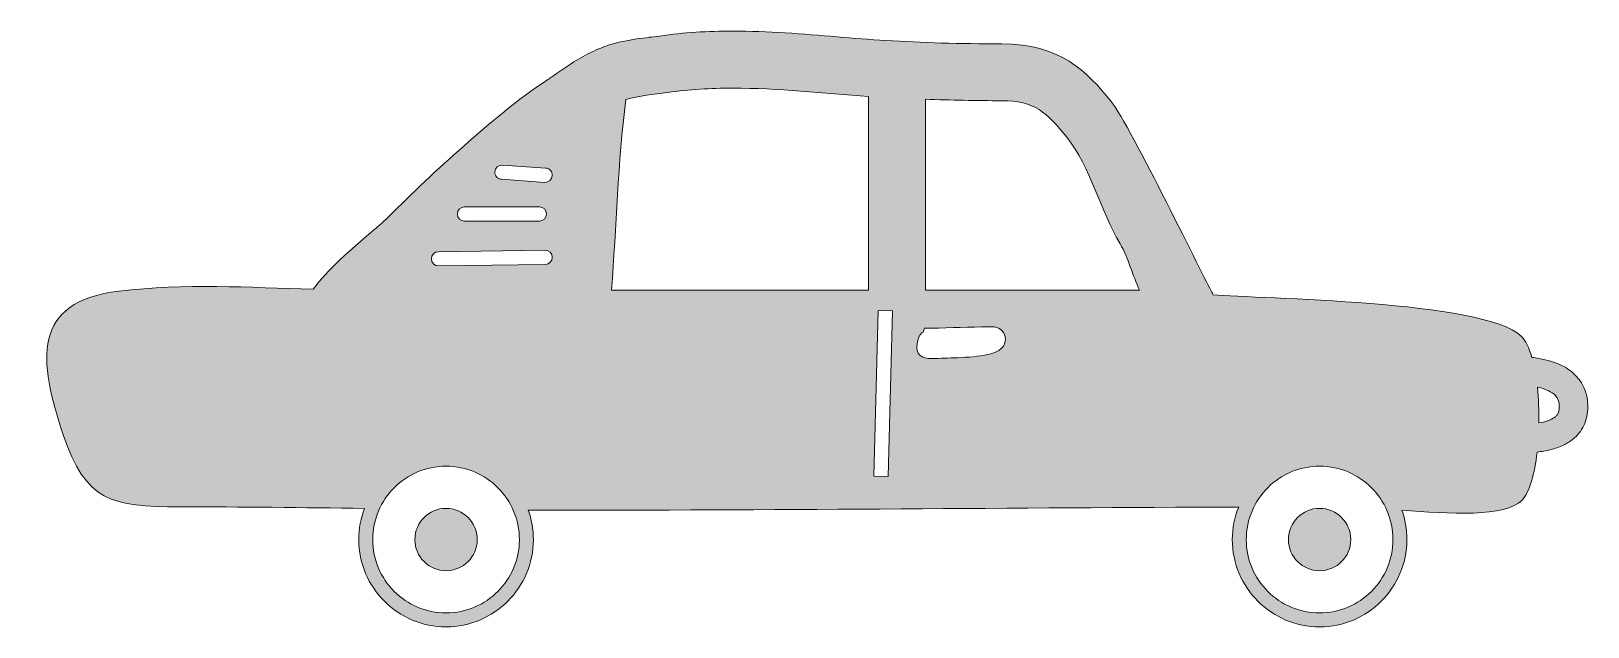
# Model space of a CAD drawing. Header units: inches. Extents: x -1 to 102, y 0 to 39.
import ezdxf

# ---------------------------------------------------------------- set-up
doc = ezdxf.new("R2010")
doc.units = ezdxf.units.IN
doc.header["$MEASUREMENT"] = 0
doc.layers.add('Layer 1', color=7, linetype='Continuous')

msp = doc.modelspace()

# ---------------------------------------------------------------- hatches: boundary and pattern name
at = {"layer": 'Layer 1', "true_color": 0x018796}
h = msp.add_hatch(color=134, dxfattribs=at)
h.dxf.hatch_style = 2
edge = h.paths.add_edge_path()
edge.add_spline(control_points=[(8.78, 7.91), (12.84, 7.91), (16.9, 7.86), (20.95, 7.81), (20.7, 7.17), (20.57, 6.48), (20.57, 5.75), (20.57, 4.17), (21.21, 2.73), (22.26, 1.69), (23.3, 0.64), (24.74, 0), (26.32, 0), (27.91, 0), (29.35, 0.64), (30.39, 1.69), (31.43, 2.73), (32.08, 4.17), (32.08, 5.75), (32.08, 6.43), (31.96, 7.09), (31.74, 7.69), (32.54, 7.69), (33.33, 7.69), (34.12, 7.69), (48.93, 7.69), (63.74, 7.85), (78.58, 7.9), (78.31, 7.24), (78.16, 6.51), (78.16, 5.75), (78.16, 4.17), (78.81, 2.73), (79.85, 1.69), (80.89, 0.64), (82.33, 0), (83.91, 0), (85.5, 0), (86.94, 0.64), (87.98, 1.69), (89.02, 2.73), (89.67, 4.17), (89.67, 5.75), (89.67, 6.43), (89.55, 7.08), (89.34, 7.69), (92.42, 7.44), (96.2, 7.22), (97.26, 8.36), (97.76, 8.89), (98.09, 10.09), (98.25, 11.52), (98.54, 11.56), (98.84, 11.6), (99.14, 11.68), (99.43, 11.75), (99.72, 11.85), (100, 11.98), (100.21, 12.08), (100.42, 12.21), (100.61, 12.37), (100.9, 12.6), (101.16, 12.9), (101.34, 13.27), (101.51, 13.64), (101.6, 14.06), (101.6, 14.5), (101.6, 14.62), (101.59, 14.73), (101.58, 14.85), (101.58, 14.85), (101.58, 14.85), (101.58, 14.85), (101.55, 15.16), (101.48, 15.46), (101.36, 15.73), (101.26, 15.97), (101.12, 16.19), (100.96, 16.38), (100.69, 16.71), (100.36, 16.97), (100.01, 17.16), (99.48, 17.44), (98.92, 17.6), (98.37, 17.69), (98.22, 17.72), (98.06, 17.74), (97.91, 17.76), (97.72, 18.39), (97.49, 18.89), (97.2, 19.17), (94.78, 21.51), (79.86, 21.64), (76.9, 21.88), (76.86, 21.95), (76.83, 22.03), (76.79, 22.11), (76.43, 22.67), (71.43, 33.06), (70.18, 34.62), (68.56, 36.63), (66.79, 38.43), (62.96, 38.43), (60.19, 38.43), (57.69, 38.5), (55.32, 38.65), (54.26, 38.71), (53.18, 38.8), (52.1, 38.89), (49.85, 39.08), (47.54, 39.27), (45.21, 39.27), (43.61, 39.27), (42.01, 39.18), (40.39, 38.94), (40.16, 38.91), (39.93, 38.88), (39.71, 38.86), (38.67, 38.73), (37.37, 38.58), (36.02, 37.93), (35.1, 37.5), (34.35, 36.97), (33.68, 36.52), (33.47, 36.37), (33.25, 36.22), (33.04, 36.07), (31, 34.75), (29.22, 33.2), (27.49, 31.69), (25.75, 30.18), (24.11, 28.58), (22.53, 27.03), (22.53, 27.03), (22.09, 26.61), (22.09, 26.61), (21.98, 26.5), (21.76, 26.33), (21.5, 26.1), (19.99, 24.82), (18.51, 23.57), (17.57, 22.25), (13.32, 22.37), (9.12, 22.65), (4.78, 22.13), (-1.03, 21.43), (-0.56, 17.57), (1.09, 12.66), (2.57, 8.28), (4.24, 7.91), (8.78, 7.91)], knot_values=[0, 0, 0, 0, 1, 1, 1, 2, 2, 2, 3, 3, 3, 4, 4, 4, 5, 5, 5, 6, 6, 6, 7, 7, 7, 8, 8, 8, 9, 9, 9, 10, 10, 10, 11, 11, 11, 12, 12, 12, 13, 13, 13, 14, 14, 14, 15, 15, 15, 16, 16, 16, 17, 17, 17, 18, 18, 18, 19, 19, 19, 20, 20, 20, 21, 21, 21, 22, 22, 22, 23, 23, 23, 24, 24, 24, 25, 25, 25, 26, 26, 26, 27, 27, 27, 28, 28, 28, 29, 29, 29, 30, 30, 30, 31, 31, 31, 32, 32, 32, 33, 33, 33, 34, 34, 34, 35, 35, 35, 36, 36, 36, 37, 37, 37, 38, 38, 38, 39, 39, 39, 40, 40, 40, 41, 41, 41, 42, 42, 42, 43, 43, 43, 44, 44, 44, 45, 45, 45, 46, 46, 46, 47, 47, 47, 48, 48, 48, 49, 49, 49, 50, 50, 50, 50], degree=3, periodic=1)
edge = h.paths.add_edge_path()
edge.add_spline(control_points=[(98.66, 15.7), (98.83, 15.64), (98.99, 15.57), (99.12, 15.5), (99.32, 15.39), (99.45, 15.27), (99.54, 15.15), (99.59, 15.08), (99.63, 15.02), (99.65, 14.94), (99.68, 14.87), (99.7, 14.78), (99.71, 14.67), (99.71, 14.67), (99.71, 14.68), (99.71, 14.68), (99.72, 14.61), (99.72, 14.56), (99.72, 14.5), (99.72, 14.34), (99.7, 14.23), (99.67, 14.14), (99.64, 14.07), (99.61, 14.01), (99.56, 13.95), (99.52, 13.9), (99.48, 13.86), (99.41, 13.81), (99.3, 13.73), (99.14, 13.64), (98.94, 13.57), (98.77, 13.52), (98.58, 13.47), (98.37, 13.44), (98.38, 14.24), (98.35, 15.05), (98.27, 15.8), (98.4, 15.77), (98.54, 15.74), (98.66, 15.7)], knot_values=[0, 0, 0, 0, 1, 1, 1, 2, 2, 2, 3, 3, 3, 4, 4, 4, 5, 5, 5, 6, 6, 6, 7, 7, 7, 8, 8, 8, 9, 9, 9, 10, 10, 10, 11, 11, 11, 12, 12, 12, 13, 13, 13, 13], degree=3, periodic=1)
edge = h.paths.add_edge_path()
edge.add_spline(control_points=[(88.75, 5.75), (88.75, 4.42), (88.21, 3.21), (87.33, 2.34), (86.46, 1.46), (85.25, 0.92), (83.91, 0.92), (82.58, 0.92), (81.37, 1.46), (80.5, 2.34), (79.62, 3.21), (79.08, 4.42), (79.08, 5.75), (79.08, 7.09), (79.62, 8.3), (80.5, 9.17), (81.37, 10.05), (82.58, 10.59), (83.91, 10.59), (85.25, 10.59), (86.46, 10.05), (87.33, 9.17), (88.21, 8.3), (88.75, 7.09), (88.75, 5.75)], knot_values=[0, 0, 0, 0, 1, 1, 1, 2, 2, 2, 3, 3, 3, 4, 4, 4, 5, 5, 5, 6, 6, 6, 7, 7, 7, 8, 8, 8, 8], degree=3, periodic=1)
edge = h.paths.add_edge_path()
edge.add_spline(control_points=[(57.93, 34.78), (59.6, 34.72), (61.28, 34.68), (62.96, 34.68), (65.13, 34.68), (65.92, 33.92), (67.25, 32.27), (68.82, 30.31), (69.46, 27.44), (70.76, 25.25), (71.32, 24.3), (71.57, 23.18), (72.05, 22.19), (72.05, 22.19), (57.93, 22.19), (57.93, 22.19), (57.93, 22.19), (57.93, 34.78), (57.93, 34.78)], knot_values=[0, 0, 0, 0, 1, 1, 1, 2, 2, 2, 3, 3, 3, 4, 4, 4, 5, 5, 5, 6, 6, 6, 6], degree=3, periodic=1)
edge = h.paths.add_edge_path()
edge.add_spline(control_points=[(57.79, 19.42), (57.79, 19.42), (57.87, 19.68), (57.87, 19.68), (59.13, 19.68), (60.38, 19.76), (61.64, 19.77), (62.21, 19.77), (62.76, 19.9), (63.07, 19.4), (63.4, 18.87), (63.08, 18.34), (62.6, 18.12), (61.77, 17.74), (59.93, 17.75), (58.98, 17.7), (58.45, 17.68), (57.69, 17.59), (57.44, 18.05), (57.22, 18.45), (57.5, 19.41), (57.79, 19.42)], knot_values=[0, 0, 0, 0, 1, 1, 1, 2, 2, 2, 3, 3, 3, 4, 4, 4, 5, 5, 5, 6, 6, 6, 7, 7, 7, 7], degree=3, periodic=1)
h.paths.add_polyline_path([(54.81, 20.85), (55.75, 20.83), (55.47, 9.9), (54.53, 9.93)])
edge = h.paths.add_edge_path()
edge.add_spline(control_points=[(38.18, 34.75), (39.06, 35.03), (39.98, 35.09), (40.93, 35.22), (42.35, 35.43), (43.78, 35.51), (45.22, 35.51), (48.21, 35.51), (51.23, 35.17), (54.18, 34.96), (54.18, 34.96), (54.18, 22.19), (54.18, 22.19), (54.18, 22.19), (37.24, 22.19), (37.24, 22.19), (37.55, 26.38), (37.64, 30.58), (38.18, 34.75)], knot_values=[0, 0, 0, 0, 1, 1, 1, 2, 2, 2, 3, 3, 3, 4, 4, 4, 5, 5, 5, 6, 6, 6, 6], degree=3, periodic=1)
edge = h.paths.add_edge_path()
edge.add_spline(control_points=[(31.16, 5.75), (31.16, 4.42), (30.62, 3.21), (29.74, 2.34), (28.87, 1.46), (27.66, 0.92), (26.32, 0.92), (24.99, 0.92), (23.78, 1.46), (22.91, 2.34), (22.03, 3.21), (21.49, 4.42), (21.49, 5.75), (21.49, 7.09), (22.03, 8.3), (22.91, 9.17), (23.78, 10.05), (24.99, 10.59), (26.32, 10.59), (27.66, 10.59), (28.87, 10.05), (29.74, 9.17), (30.62, 8.3), (31.16, 7.09), (31.16, 5.75)], knot_values=[0, 0, 0, 0, 1, 1, 1, 2, 2, 2, 3, 3, 3, 4, 4, 4, 5, 5, 5, 6, 6, 6, 7, 7, 7, 8, 8, 8, 8], degree=3, periodic=1)
edge = h.paths.add_edge_path()
edge.add_spline(control_points=[(30.04, 30.43), (30.04, 30.43), (32.89, 30.24), (32.89, 30.24), (33.15, 30.22), (33.35, 30), (33.33, 29.74), (33.31, 29.48), (33.09, 29.29), (32.83, 29.3), (32.83, 29.3), (29.98, 29.5), (29.98, 29.5), (29.72, 29.51), (29.52, 29.74), (29.54, 30), (29.56, 30.25), (29.78, 30.45), (30.04, 30.43)], knot_values=[0, 0, 0, 0, 1, 1, 1, 2, 2, 2, 3, 3, 3, 4, 4, 4, 5, 5, 5, 6, 6, 6, 6], degree=3, periodic=1)
edge = h.paths.add_edge_path()
edge.add_spline(control_points=[(27.54, 27.68), (27.54, 27.68), (32.48, 27.68), (32.48, 27.68), (32.74, 27.68), (32.95, 27.47), (32.95, 27.21), (32.95, 26.95), (32.74, 26.74), (32.48, 26.74), (32.48, 26.74), (27.54, 26.74), (27.54, 26.74), (27.28, 26.74), (27.07, 26.95), (27.07, 27.21), (27.07, 27.47), (27.28, 27.68), (27.54, 27.68)], knot_values=[0, 0, 0, 0, 1, 1, 1, 2, 2, 2, 3, 3, 3, 4, 4, 4, 5, 5, 5, 6, 6, 6, 6], degree=3, periodic=1)
edge = h.paths.add_edge_path()
edge.add_spline(control_points=[(25.82, 24.73), (25.82, 24.73), (32.85, 24.83), (32.85, 24.83), (33.11, 24.83), (33.33, 24.62), (33.33, 24.36), (33.33, 24.1), (33.13, 23.89), (32.87, 23.89), (32.87, 23.89), (25.83, 23.79), (25.83, 23.79), (25.57, 23.79), (25.36, 24), (25.36, 24.26), (25.35, 24.52), (25.56, 24.73), (25.82, 24.73)], knot_values=[0, 0, 0, 0, 1, 1, 1, 2, 2, 2, 3, 3, 3, 4, 4, 4, 5, 5, 5, 6, 6, 6, 6], degree=3, periodic=1)
h = msp.add_hatch(color=134, dxfattribs=at)
h.dxf.hatch_style = 2
edge = h.paths.add_edge_path()
edge.add_spline(control_points=[(24.27, 5.75), (24.27, 4.62), (25.19, 3.7), (26.32, 3.7), (27.46, 3.7), (28.38, 4.62), (28.38, 5.75), (28.38, 6.89), (27.46, 7.81), (26.32, 7.81), (25.19, 7.81), (24.27, 6.89), (24.27, 5.75)], knot_values=[0, 0, 0, 0, 1, 1, 1, 2, 2, 2, 3, 3, 3, 4, 4, 4, 4], degree=3, periodic=1)
h = msp.add_hatch(color=134, dxfattribs=at)
h.dxf.hatch_style = 2
edge = h.paths.add_edge_path()
edge.add_spline(control_points=[(83.91, 7.81), (82.78, 7.81), (81.86, 6.89), (81.86, 5.75), (81.86, 4.62), (82.78, 3.7), (83.91, 3.7), (85.05, 3.7), (85.97, 4.62), (85.97, 5.75), (85.97, 6.89), (85.05, 7.81), (83.91, 7.81)], knot_values=[0, 0, 0, 0, 1, 1, 1, 2, 2, 2, 3, 3, 3, 4, 4, 4, 4], degree=3, periodic=1)

# ---------------------------------------------------------------- linework, layer by layer
at = {"layer": 'Layer 1', "lineweight": 0}
msp.add_lwpolyline([(54.81, 20.85), (55.75, 20.83), (55.47, 9.9), (54.53, 9.93), (54.81, 20.85)], dxfattribs=at)
for points, knots in [([(8.78, 7.91), (12.84, 7.91), (16.9, 7.86), (20.95, 7.81), (20.7, 7.17), (20.57, 6.48), (20.57, 5.75), (20.57, 4.17), (21.21, 2.73), (22.26, 1.69), (23.3, 0.64), (24.74, 0), (26.32, 0), (27.91, 0), (29.35, 0.64), (30.39, 1.69), (31.43, 2.73), (32.08, 4.17), (32.08, 5.75), (32.08, 6.43), (31.96, 7.09), (31.74, 7.69), (32.54, 7.69), (33.33, 7.69), (34.12, 7.69), (48.93, 7.69), (63.74, 7.85), (78.58, 7.9), (78.31, 7.24), (78.16, 6.51), (78.16, 5.75), (78.16, 4.17), (78.81, 2.73), (79.85, 1.69), (80.89, 0.64), (82.33, 0), (83.91, 0), (85.5, 0), (86.94, 0.64), (87.98, 1.69), (89.02, 2.73), (89.67, 4.17), (89.67, 5.75), (89.67, 6.43), (89.55, 7.08), (89.34, 7.69), (92.42, 7.44), (96.2, 7.22), (97.26, 8.36), (97.76, 8.89), (98.09, 10.09), (98.25, 11.52), (98.54, 11.56), (98.84, 11.6), (99.14, 11.68), (99.43, 11.75), (99.72, 11.85), (100, 11.98), (100.21, 12.08), (100.42, 12.21), (100.61, 12.37), (100.9, 12.6), (101.16, 12.9), (101.34, 13.27), (101.51, 13.64), (101.6, 14.06), (101.6, 14.5), (101.6, 14.62), (101.59, 14.73), (101.58, 14.85), (101.58, 14.85), (101.58, 14.85), (101.58, 14.85), (101.55, 15.16), (101.48, 15.46), (101.36, 15.73), (101.26, 15.97), (101.12, 16.19), (100.96, 16.38), (100.69, 16.71), (100.36, 16.97), (100.01, 17.16), (99.48, 17.44), (98.92, 17.6), (98.37, 17.69), (98.22, 17.72), (98.06, 17.74), (97.91, 17.76), (97.72, 18.39), (97.49, 18.89), (97.2, 19.17), (94.78, 21.51), (79.86, 21.64), (76.9, 21.88), (76.86, 21.95), (76.83, 22.03), (76.79, 22.11), (76.43, 22.67), (71.43, 33.06), (70.18, 34.62), (68.56, 36.63), (66.79, 38.43), (62.96, 38.43), (60.19, 38.43), (57.69, 38.5), (55.32, 38.65), (54.26, 38.71), (53.18, 38.8), (52.1, 38.89), (49.85, 39.08), (47.54, 39.27), (45.21, 39.27), (43.61, 39.27), (42.01, 39.18), (40.39, 38.94), (40.16, 38.91), (39.93, 38.88), (39.71, 38.86), (38.67, 38.73), (37.37, 38.58), (36.02, 37.93), (35.1, 37.5), (34.35, 36.97), (33.68, 36.52), (33.47, 36.37), (33.25, 36.22), (33.04, 36.07), (31, 34.75), (29.22, 33.2), (27.49, 31.69), (25.75, 30.18), (24.11, 28.58), (22.53, 27.03), (22.53, 27.03), (22.09, 26.61), (22.09, 26.61), (21.98, 26.5), (21.76, 26.33), (21.5, 26.1), (19.99, 24.82), (18.51, 23.57), (17.57, 22.25), (13.32, 22.37), (9.12, 22.65), (4.78, 22.13), (-1.03, 21.43), (-0.56, 17.57), (1.09, 12.66), (2.57, 8.28), (4.24, 7.91), (8.78, 7.91)], [0, 0, 0, 0, 1, 1, 1, 2, 2, 2, 3, 3, 3, 4, 4, 4, 5, 5, 5, 6, 6, 6, 7, 7, 7, 8, 8, 8, 9, 9, 9, 10, 10, 10, 11, 11, 11, 12, 12, 12, 13, 13, 13, 14, 14, 14, 15, 15, 15, 16, 16, 16, 17, 17, 17, 18, 18, 18, 19, 19, 19, 20, 20, 20, 21, 21, 21, 22, 22, 22, 23, 23, 23, 24, 24, 24, 25, 25, 25, 26, 26, 26, 27, 27, 27, 28, 28, 28, 29, 29, 29, 30, 30, 30, 31, 31, 31, 32, 32, 32, 33, 33, 33, 34, 34, 34, 35, 35, 35, 36, 36, 36, 37, 37, 37, 38, 38, 38, 39, 39, 39, 40, 40, 40, 41, 41, 41, 42, 42, 42, 43, 43, 43, 44, 44, 44, 45, 45, 45, 46, 46, 46, 47, 47, 47, 48, 48, 48, 49, 49, 49, 50, 50, 50, 50]), ([(38.18, 34.75), (39.06, 35.03), (39.98, 35.09), (40.93, 35.22), (42.35, 35.43), (43.78, 35.51), (45.22, 35.51), (48.21, 35.51), (51.23, 35.17), (54.18, 34.96), (54.18, 34.96), (54.18, 22.19), (54.18, 22.19), (54.18, 22.19), (37.24, 22.19), (37.24, 22.19), (37.55, 26.38), (37.64, 30.58), (38.18, 34.75)], [0, 0, 0, 0, 1, 1, 1, 2, 2, 2, 3, 3, 3, 4, 4, 4, 5, 5, 5, 6, 6, 6, 6]), ([(57.93, 34.78), (59.6, 34.72), (61.28, 34.68), (62.96, 34.68), (65.13, 34.68), (65.92, 33.92), (67.25, 32.27), (68.82, 30.31), (69.46, 27.44), (70.76, 25.25), (71.32, 24.3), (71.57, 23.18), (72.05, 22.19), (72.05, 22.19), (57.93, 22.19), (57.93, 22.19), (57.93, 22.19), (57.93, 34.78), (57.93, 34.78)], [0, 0, 0, 0, 1, 1, 1, 2, 2, 2, 3, 3, 3, 4, 4, 4, 5, 5, 5, 6, 6, 6, 6]), ([(30.04, 30.43), (30.04, 30.43), (32.89, 30.24), (32.89, 30.24), (33.15, 30.22), (33.35, 30), (33.33, 29.74), (33.31, 29.48), (33.09, 29.29), (32.83, 29.3), (32.83, 29.3), (29.98, 29.5), (29.98, 29.5), (29.72, 29.51), (29.52, 29.74), (29.54, 30), (29.56, 30.25), (29.78, 30.45), (30.04, 30.43)], [0, 0, 0, 0, 1, 1, 1, 2, 2, 2, 3, 3, 3, 4, 4, 4, 5, 5, 5, 6, 6, 6, 6]), ([(27.54, 27.68), (27.54, 27.68), (32.48, 27.68), (32.48, 27.68), (32.74, 27.68), (32.95, 27.47), (32.95, 27.21), (32.95, 26.95), (32.74, 26.74), (32.48, 26.74), (32.48, 26.74), (27.54, 26.74), (27.54, 26.74), (27.28, 26.74), (27.07, 26.95), (27.07, 27.21), (27.07, 27.47), (27.28, 27.68), (27.54, 27.68)], [0, 0, 0, 0, 1, 1, 1, 2, 2, 2, 3, 3, 3, 4, 4, 4, 5, 5, 5, 6, 6, 6, 6]), ([(25.82, 24.73), (25.82, 24.73), (32.85, 24.83), (32.85, 24.83), (33.11, 24.83), (33.33, 24.62), (33.33, 24.36), (33.33, 24.1), (33.13, 23.89), (32.87, 23.89), (32.87, 23.89), (25.83, 23.79), (25.83, 23.79), (25.57, 23.79), (25.36, 24), (25.36, 24.26), (25.35, 24.52), (25.56, 24.73), (25.82, 24.73)], [0, 0, 0, 0, 1, 1, 1, 2, 2, 2, 3, 3, 3, 4, 4, 4, 5, 5, 5, 6, 6, 6, 6]), ([(57.79, 19.42), (57.79, 19.42), (57.87, 19.68), (57.87, 19.68), (59.13, 19.68), (60.38, 19.76), (61.64, 19.77), (62.21, 19.77), (62.76, 19.9), (63.07, 19.4), (63.4, 18.87), (63.08, 18.34), (62.6, 18.12), (61.77, 17.74), (59.93, 17.75), (58.98, 17.7), (58.45, 17.68), (57.69, 17.59), (57.44, 18.05), (57.22, 18.45), (57.5, 19.41), (57.79, 19.42)], [0, 0, 0, 0, 1, 1, 1, 2, 2, 2, 3, 3, 3, 4, 4, 4, 5, 5, 5, 6, 6, 6, 7, 7, 7, 7]), ([(98.66, 15.7), (98.83, 15.64), (98.99, 15.57), (99.12, 15.5), (99.32, 15.39), (99.45, 15.27), (99.54, 15.15), (99.59, 15.08), (99.63, 15.02), (99.65, 14.94), (99.68, 14.87), (99.7, 14.78), (99.71, 14.67), (99.71, 14.67), (99.71, 14.68), (99.71, 14.68), (99.72, 14.61), (99.72, 14.56), (99.72, 14.5), (99.72, 14.34), (99.7, 14.23), (99.67, 14.14), (99.64, 14.07), (99.61, 14.01), (99.56, 13.95), (99.52, 13.9), (99.48, 13.86), (99.41, 13.81), (99.3, 13.73), (99.14, 13.64), (98.94, 13.57), (98.77, 13.52), (98.58, 13.47), (98.37, 13.44), (98.38, 14.24), (98.35, 15.05), (98.27, 15.8), (98.4, 15.77), (98.54, 15.74), (98.66, 15.7)], [0, 0, 0, 0, 1, 1, 1, 2, 2, 2, 3, 3, 3, 4, 4, 4, 5, 5, 5, 6, 6, 6, 7, 7, 7, 8, 8, 8, 9, 9, 9, 10, 10, 10, 11, 11, 11, 12, 12, 12, 13, 13, 13, 13]), ([(31.16, 5.75), (31.16, 4.42), (30.62, 3.21), (29.74, 2.34), (28.87, 1.46), (27.66, 0.92), (26.32, 0.92), (24.99, 0.92), (23.78, 1.46), (22.91, 2.34), (22.03, 3.21), (21.49, 4.42), (21.49, 5.75), (21.49, 7.09), (22.03, 8.3), (22.91, 9.17), (23.78, 10.05), (24.99, 10.59), (26.32, 10.59), (27.66, 10.59), (28.87, 10.05), (29.74, 9.17), (30.62, 8.3), (31.16, 7.09), (31.16, 5.75)], [0, 0, 0, 0, 1, 1, 1, 2, 2, 2, 3, 3, 3, 4, 4, 4, 5, 5, 5, 6, 6, 6, 7, 7, 7, 8, 8, 8, 8]), ([(88.75, 5.75), (88.75, 4.42), (88.21, 3.21), (87.33, 2.34), (86.46, 1.46), (85.25, 0.92), (83.91, 0.92), (82.58, 0.92), (81.37, 1.46), (80.5, 2.34), (79.62, 3.21), (79.08, 4.42), (79.08, 5.75), (79.08, 7.09), (79.62, 8.3), (80.5, 9.17), (81.37, 10.05), (82.58, 10.59), (83.91, 10.59), (85.25, 10.59), (86.46, 10.05), (87.33, 9.17), (88.21, 8.3), (88.75, 7.09), (88.75, 5.75)], [0, 0, 0, 0, 1, 1, 1, 2, 2, 2, 3, 3, 3, 4, 4, 4, 5, 5, 5, 6, 6, 6, 7, 7, 7, 8, 8, 8, 8]), ([(24.27, 5.75), (24.27, 4.62), (25.19, 3.7), (26.32, 3.7), (27.46, 3.7), (28.38, 4.62), (28.38, 5.75), (28.38, 6.89), (27.46, 7.81), (26.32, 7.81), (25.19, 7.81), (24.27, 6.89), (24.27, 5.75)], [0, 0, 0, 0, 1, 1, 1, 2, 2, 2, 3, 3, 3, 4, 4, 4, 4]), ([(83.91, 7.81), (82.78, 7.81), (81.86, 6.89), (81.86, 5.75), (81.86, 4.62), (82.78, 3.7), (83.91, 3.7), (85.05, 3.7), (85.97, 4.62), (85.97, 5.75), (85.97, 6.89), (85.05, 7.81), (83.91, 7.81)], [0, 0, 0, 0, 1, 1, 1, 2, 2, 2, 3, 3, 3, 4, 4, 4, 4])]:
    msp.add_open_spline(points, degree=3, knots=knots, dxfattribs=at)

doc.saveas('drawing.dxf')
